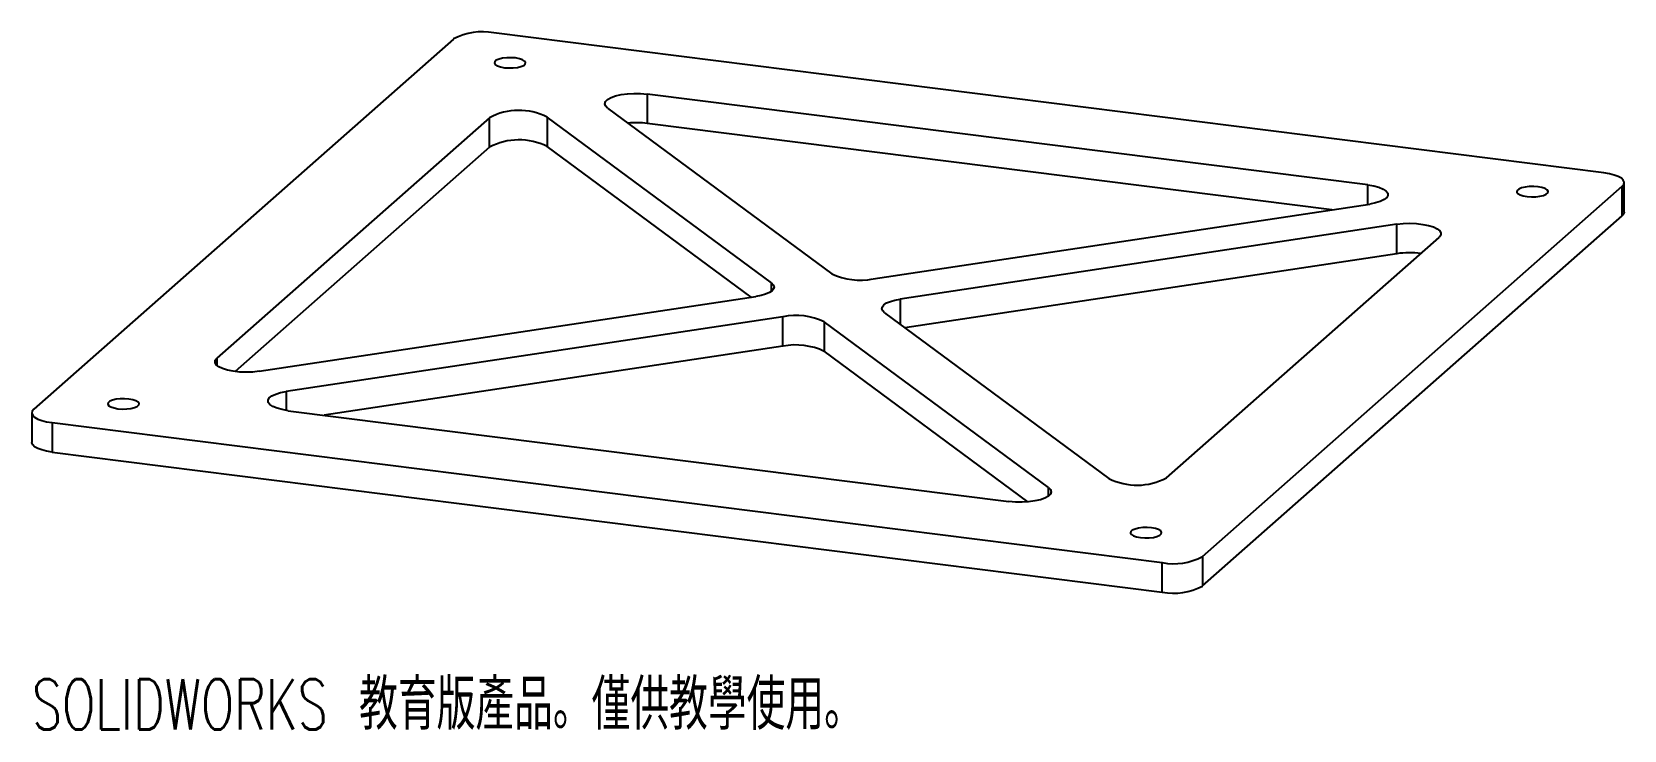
# Paper-space layout '_二等角視圖' of a CAD drawing. Header units: millimetres. Extents: x -76 to 76, y -39 to 28.
import ezdxf

# ---------------------------------------------------------------- set-up
doc = ezdxf.new("R2010")
doc.units = ezdxf.units.MM
doc.styles.add('SLDTEXTSTYLE0', font='TXT', dxfattribs={"width": 0.7, "bigfont": 'bigfont'})

psp = doc.layouts.new('_二等角視圖')

# ---------------------------------------------------------------- linework, layer by layer
at = {"color": 7, "linetype": 'Continuous', "lineweight": 25}
for p, q in [((-35.97, 27.67), (-76.28, -7.87)), ((74.53, 14.82), (-32.11, 28.25)), ((51.85, 13.67), (-17.38, 22.39)), ((-17.38, 22.39), (-17.38, 19.56)), ((-32.52, 20.11), (-58.69, -2.97)), ((-32.52, 17.28), (-32.52, 20.11)), ((-5.44, 4.27), (-26.98, 20.17)), ((-26.98, 20.17), (-26.98, 17.34)), ((-21.18, 21.04), (0.36, 5.14)), ((48.4, 11.27), (-17.38, 19.56)), ((-32.52, 17.28), (-56.94, -4.25)), ((-7.39, 2.88), (-26.98, 17.34)), ((76.47, 11.06), (76.47, 13.88)), ((35.97, -22.02), (76.28, 13.53)), ((76.28, 10.7), (76.28, 13.53)), ((4.33, 4.64), (52.03, 11.82)), ((54.64, 9.89), (6.94, 2.71)), ((35.97, -24.84), (76.28, 10.7)), ((54.64, 7.06), (54.64, 9.89)), ((32.52, -14.46), (58.69, 8.62)), ((54.64, 7.06), (7.39, -0.05)), ((-54.64, -4.23), (-6.94, 2.95)), ((-4.33, 1.01), (-52.03, -6.16)), ((-4.33, -1.81), (-4.33, 1.01)), ((21.18, -15.39), (-0.36, 0.51)), ((-0.36, 0.51), (-0.36, -2.31)), ((5.44, 1.39), (26.98, -14.51)), ((-4.33, -1.81), (-48.4, -8.45)), ((19.21, -16.76), (-0.36, -2.31)), ((-76.47, -8.23), (-76.47, -11.06)), ((-74.53, -9.16), (32.11, -22.6)), ((-74.53, -9.16), (-74.53, -11.99)), ((-51.85, -8.01), (17.38, -16.73)), ((-74.53, -11.99), (32.11, -25.43)), ((32.11, -25.43), (32.11, -22.6)), ((35.97, -22.02), (35.97, -24.84))]:
    psp.add_line(p, q, dxfattribs=at)
at = {"color": 8, "linetype": 'Continuous', "lineweight": 25}
for p, q in [((51.85, 11.79), (51.85, 13.67)), ((-5.44, 3.45), (-5.44, 4.27)), ((6.94, 2.71), (6.94, 0.28)), ((-58.69, -2.97), (-58.69, -3.67)), ((-52.03, -6.16), (-52.03, -7.99)), ((21.18, -16.21), (21.18, -15.39))]:
    psp.add_line(p, q, dxfattribs=at)
at = {"color": 7, "linetype": 'Continuous', "lineweight": 25, "flags": 128}
for points in [[(-31.08, 24.92), (-30.66, 24.89), (-30.24, 24.9), (-29.83, 24.95), (-29.49, 25.03), (-29.23, 25.14), (-29.08, 25.28), (-29.05, 25.42), (-29.14, 25.56), (-29.34, 25.68), (-29.64, 25.78), (-30.02, 25.85), (-30.43, 25.88), (-30.86, 25.87), (-31.26, 25.83), (-31.6, 25.74), (-31.86, 25.63), (-32.01, 25.49), (-32.04, 25.35), (-31.96, 25.21), (-31.75, 25.09), (-31.45, 24.99), (-31.08, 24.92)], [(-21.18, 21.04), (-21.38, 21.25), (-21.44, 21.46), (-21.37, 21.67), (-21.17, 21.87), (-20.84, 22.06), (-20.4, 22.21), (-19.87, 22.33), (-19.27, 22.42), (-18.64, 22.45), (-18, 22.44), (-17.38, 22.39)], [(76.28, 13.53), (76.43, 13.72), (76.47, 13.92), (76.39, 14.11), (76.21, 14.3), (75.91, 14.47), (75.52, 14.61), (75.06, 14.73), (74.53, 14.82)], [(51.85, 13.67), (52.43, 13.57), (52.92, 13.44), (53.32, 13.27), (53.61, 13.08), (53.76, 12.87), (53.78, 12.66), (53.67, 12.45), (53.42, 12.25), (53.05, 12.07), (52.58, 11.93), (52.03, 11.82)], [(67.14, 12.54), (67.56, 12.51), (67.98, 12.52), (68.38, 12.57), (68.73, 12.66), (68.98, 12.77), (69.14, 12.9), (69.17, 13.04), (69.08, 13.18), (68.88, 13.31), (68.57, 13.41), (68.2, 13.48), (67.78, 13.51), (67.36, 13.5), (66.96, 13.45), (66.61, 13.37), (66.36, 13.25), (66.21, 13.12), (66.17, 12.98), (66.26, 12.84), (66.47, 12.71), (66.77, 12.61), (67.14, 12.54)], [(76.47, 11.06), (76.43, 10.89), (76.28, 10.7)], [(54.64, 9.89), (55.25, 9.95), (55.89, 9.98), (56.53, 9.95), (57.14, 9.88), (57.69, 9.77), (58.16, 9.63), (58.52, 9.45), (58.76, 9.25), (58.87, 9.04), (58.85, 8.83), (58.69, 8.62)], [(-5.44, 4.27), (-5.26, 4.08), (-5.18, 3.89), (-5.22, 3.69), (-5.37, 3.51), (-5.63, 3.33), (-5.99, 3.17), (-6.43, 3.05), (-6.94, 2.95)], [(5.44, 1.39), (5.26, 1.57), (5.18, 1.77), (5.22, 1.96), (5.37, 2.15), (5.63, 2.33), (5.99, 2.48), (6.43, 2.61), (6.94, 2.71)], [(-54.64, -4.23), (-55.25, -4.3), (-55.89, -4.32), (-56.53, -4.3), (-57.14, -4.23), (-57.69, -4.12), (-58.16, -3.97), (-58.52, -3.79), (-58.76, -3.6), (-58.87, -3.39), (-58.85, -3.17), (-58.69, -2.97)], [(-68.2, -7.82), (-67.78, -7.85), (-67.36, -7.84), (-66.96, -7.79), (-66.61, -7.71), (-66.36, -7.6), (-66.21, -7.46), (-66.17, -7.32), (-66.26, -7.18), (-66.47, -7.06), (-66.77, -6.96), (-67.14, -6.89), (-67.56, -6.86), (-67.98, -6.87), (-68.38, -6.91), (-68.73, -7), (-68.98, -7.11), (-69.14, -7.25), (-69.17, -7.39), (-69.08, -7.53), (-68.88, -7.65), (-68.57, -7.75), (-68.2, -7.82)], [(-51.85, -8.01), (-52.43, -7.91), (-52.92, -7.78), (-53.32, -7.61), (-53.61, -7.42), (-53.76, -7.21), (-53.78, -7), (-53.67, -6.79), (-53.42, -6.59), (-53.05, -6.42), (-52.58, -6.27), (-52.03, -6.16)], [(-76.28, -7.87), (-76.43, -8.06), (-76.47, -8.26), (-76.39, -8.45), (-76.21, -8.64), (-75.91, -8.81), (-75.52, -8.96), (-75.06, -9.08), (-74.53, -9.16)], [(-74.53, -11.99), (-75.06, -11.9), (-75.52, -11.78), (-75.91, -11.64), (-76.21, -11.47), (-76.39, -11.28), (-76.47, -11.09), (-76.47, -11.06)], [(21.18, -15.39), (21.38, -15.59), (21.44, -15.8), (21.37, -16.01), (21.17, -16.22), (20.84, -16.4), (20.4, -16.56), (19.87, -16.68), (19.27, -16.76), (18.64, -16.8), (18, -16.79), (17.38, -16.73)], [(30.02, -20.2), (30.43, -20.23), (30.86, -20.22), (31.26, -20.17), (31.6, -20.08), (31.86, -19.97), (32.01, -19.84), (32.04, -19.7), (31.96, -19.56), (31.75, -19.43), (31.45, -19.33), (31.08, -19.26), (30.66, -19.23), (30.24, -19.24), (29.83, -19.29), (29.49, -19.37), (29.23, -19.49), (29.08, -19.62), (29.05, -19.76), (29.14, -19.9), (29.34, -20.03), (29.64, -20.13), (30.02, -20.2)]]:
    psp.add_lwpolyline(points, dxfattribs=at)
at = {"color": 7, "linetype": 'Continuous', "lineweight": 25}
for centre, radius, start, end in [((-33.21, 22.45), 5.91, 79.2261, 117.8883), ((-29.69, 14.77), 6.05, 63.334, 117.8632), ((-18.44, 10.87), 8.76, 83.0282, 95.0261), ((-29.69, 11.98), 6.01, 63.1312, 118.066), ((55.88, -1.48), 8.63, 82.9571, 98.24), ((3.09, 10.86), 6.34, 244.4364, 281.2021), ((-3.09, -5.21), 6.34, 64.4364, 101.2021), ((-3.09, -8.04), 6.34, 64.4364, 101.2021), ((29.69, -9.11), 6.05, 243.334, 297.8632), ((33.21, -16.79), 5.91, 259.2261, 297.8883), ((33.21, -19.62), 5.91, 259.2261, 297.8883)]:
    psp.add_arc(centre, radius, start, end, dxfattribs=at)

# ---------------------------------------------------------------- texts
at = {"color": 7, "linetype": 'Continuous', "insert": (-76.47, -33.8), "char_height": 4.8336, "attachment_point": 1, "style": 'SLDTEXTSTYLE0'}
psp.add_mtext('SOLIDWORKS 教育版產品。僅供教學使用。', dxfattribs=at)

doc.saveas('drawing.dxf')
